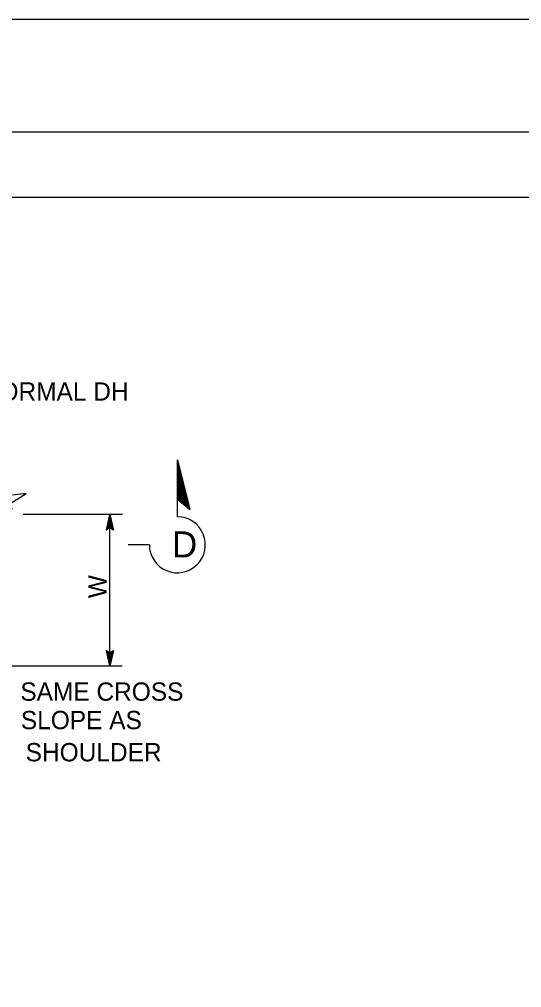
# Model space of a CAD drawing. Extents: x -894 to 866, y -472 to 714.
# Drawn here: x 126.2 to 318.5, y 343.3 to 713.6 of the extents above; entities that cross this region are included whole.
import ezdxf

# ---------------------------------------------------------------- set-up
doc = ezdxf.new("R2010")
doc.units = 0
for name, color, linetype in [('border_PLOTTING-ELEMENTS', 7, 'Continuous'), ('border_rw_22x34_Cut_Lines', 7, 'Continuous'), ('border_SHEET', 7, 'Continuous'), ('df_DETAIL-anno', 7, 'Continuous'), ('mc_CURB-GUTTER', 7, 'Continuous'), ('pp_PRESENTATION', 7, 'Continuous')]:
    doc.layers.add(name, color=color, linetype=linetype)

msp = doc.modelspace()

# ---------------------------------------------------------------- linework, layer by layer
at = {"layer": 'border_PLOTTING-ELEMENTS'}
for points in [[(-894.04, -472.44), (865.96, -472.44), (865.96, 713.56), (-894.04, 713.56)], [(-864.04, 670.56), (835.96, 670.56), (835.96, -429.44), (-864.04, -429.44)]]:
    msp.add_lwpolyline(points, close=True, dxfattribs=at)
at = {"layer": 'border_rw_22x34_Cut_Lines'}
msp.add_lwpolyline([(-864.04, 670.56), (835.96, 670.56), (835.96, -429.44), (-864.04, -429.44)], close=True, dxfattribs=at)
at = {"layer": 'border_SHEET'}
msp.add_line((-814.04, 645.56), (810.96, 645.56), dxfattribs=at)
at = {"layer": 'df_DETAIL-anno'}
for p, q in [((165.71, 524.29), (127.73, 524.29)), ((159.58, 518.29), (160.92, 524.29)), ((159.94, 518.5), (160.92, 522.91)), ((160.91, 466.27), (160.91, 524.29)), ((160.92, 524.29), (160.92, 524.29)), ((160.92, 524.29), (162.25, 518.29)), ((160.93, 522.9), (161.89, 518.52)), ((160.92, 519.09), (159.58, 518.29)), ((160.3, 518.74), (160.92, 521.52)), ((160.64, 518.91), (160.92, 520.14)), ((160.92, 521.52), (161.55, 518.7)), ((160.92, 520.14), (161.19, 518.93)), ((162.25, 518.29), (160.92, 519.09)), ((159.58, 518.29), (159.58, 518.29)), ((162.25, 518.29), (162.25, 518.29)), ((160.91, 466.27), (159.58, 472.27)), ((159.58, 472.27), (159.58, 472.27)), ((159.58, 472.27), (160.91, 471.47)), ((160.9, 467.66), (159.93, 472.03)), ((160.91, 469.03), (160.28, 471.85)), ((160.91, 470.41), (160.64, 471.62)), ((160.91, 471.47), (162.25, 472.27)), ((162.25, 472.27), (160.91, 466.27)), ((161.89, 472.05), (160.91, 467.64)), ((161.53, 471.81), (160.91, 469.03)), ((161.18, 471.64), (160.91, 470.41)), ((162.25, 472.27), (162.25, 472.27)), ((165.52, 466.27), (94.92, 466.27)), ((160.91, 466.27), (160.91, 466.27))]:
    msp.add_line(p, q, dxfattribs=at)
at = {"layer": 'mc_CURB-GUTTER'}
msp.add_lwpolyline([(123.6, 526.37), (118.35, 525.72), (128.85, 532.28), (123.6, 531.62)], dxfattribs=at)
at = {"layer": 'pp_PRESENTATION'}
for p, q in [((186.7, 545.09), (191.53, 526.14)), ((186.7, 523.38), (186.7, 545.09)), ((186.7, 543.53), (191.03, 526.55)), ((186.7, 541.97), (190.53, 526.95)), ((186.7, 540.42), (190.03, 527.36)), ((186.7, 538.86), (189.53, 527.76)), ((186.7, 537.3), (189.02, 528.17)), ((186.7, 535.74), (188.52, 528.57)), ((186.7, 534.18), (188.02, 528.98)), ((186.7, 532.62), (187.52, 529.39)), ((186.7, 531.07), (187.02, 529.79)), ((186.7, 530.05), (191.53, 526.14)), ((175.98, 512.67), (167.83, 512.67))]:
    msp.add_line(p, q, dxfattribs=at)
msp.add_arc((186.7, 512.67), 10.72, 179.9995, 90, dxfattribs=at)

# ---------------------------------------------------------------- texts
at = {"layer": 'df_DETAIL-anno'}
for s, p in [('NORMAL DH', (111.86, 567.79)), ('SAME CROSS', (126.61, 453.03)), ('SLOPE AS', (126.81, 442.15)), ('SHOULDER', (128.65, 429.85))]:
    msp.add_text(s, height=7, dxfattribs=at).set_placement(p)
msp.add_text('W', height=7, rotation=90, dxfattribs=at).set_placement((159.6, 492.24))
at = {"layer": 'pp_PRESENTATION'}
msp.add_text('D', height=10, dxfattribs=at).set_placement((184.65, 507.81))

doc.saveas('drawing.dxf')
